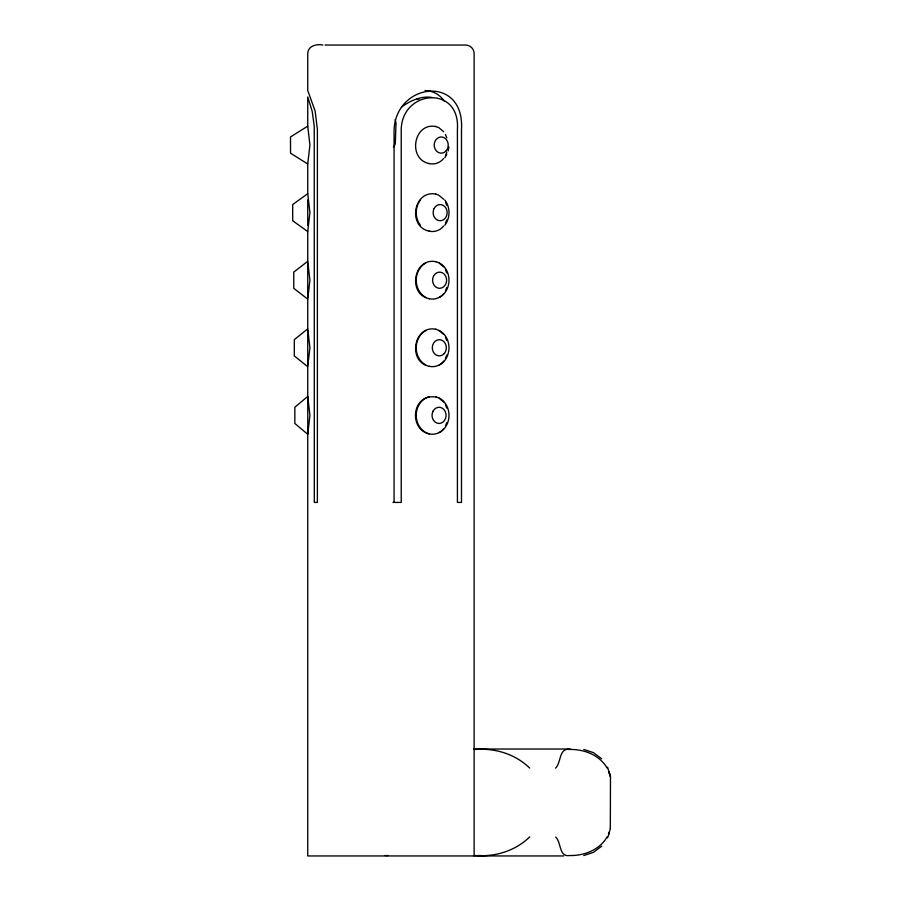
<?xml version="1.0" encoding="UTF-8"?>
<svg xmlns="http://www.w3.org/2000/svg" width="901" height="901" viewBox="0 0 901 901"><rect width="100%" height="100%" fill="white"/><g stroke="black" fill="none" stroke-linecap="round" stroke-linejoin="round"><path stroke-width="1.35" d="M474.129 855.95L474.129 53.7C474.32 49.059 470.164 45.039 465.592 45.05L325.036 45.05M448.191 150.906L448.912 147.043M610.484 828.008L610.315 828.807L610.484 776.977L607.556 767.179M563.699 855.95L307.737 855.95L307.737 434.282L309.91 415.361L307.737 396.44L307.737 366.707L309.91 347.786L307.737 328.865L307.737 299.132L309.91 280.211L307.737 261.29L307.737 231.557L309.91 212.636L307.737 193.715L307.737 163.982L309.91 145.061L307.737 126.14L307.737 96.97L312.196 111.285L314.246 126.275L314.314 502.42L317.389 502.42L317.389 129.406L315.102 110.924L307.737 90.483L307.737 53.7C307.725 45.996 316.6 43.698 322.828 45.05M610.078 829.765L608.749 833.65M607.556 837.817L609.414 833.031M445.454 155.625L446.817 152.314M445.454 223.2L446.817 219.889M445.454 290.775L446.817 287.464M445.454 358.35L446.817 355.039M445.454 425.925L446.817 422.614M608.434 834.247L609.324 832.175M393.399 147.246L395.28 143.901L396.012 122.896L395.134 119.642M607.15 836.838C599.672 849.958 584.13 855.837 569.601 855.545C558.789 857.256 561.424 842.345 555.714 837.063M444.79 157.72L446.806 154.521M555.557 768.148C561.368 762.719 558.733 747.83 569.601 749.441C584.107 749.159 599.627 755.004 607.116 768.08M443.652 158.441C440.319 162.766 434.53 164.883 429.203 163.565M443.652 226.016C440.319 230.341 434.53 232.458 429.203 231.14M443.652 293.591C440.319 297.916 434.53 300.033 429.203 298.715M443.652 361.166C440.319 365.491 434.53 367.608 429.203 366.29M443.652 428.741C440.319 433.066 434.53 435.183 429.203 433.865A18.921 16.387 -90 0 1 416.228 415.361A18.921 16.387 -90 0 1 429.203 396.857L436.016 396.857M401.407 107.14C409.989 100.856 421.172 95.529 432.131 97.499M601.699 846.197L593.5 852.312L583.792 855.545M307.737 396.44L294.841 407.252L294.841 423.47L307.737 434.282M307.737 328.865L294.3 339.677L294.3 355.895L307.737 366.707M529.765 836.838C515.248 851.04 495.145 857.031 475.199 855.522M307.737 261.29L293.76 272.102L293.76 288.32L307.737 299.132M307.737 193.715L292.679 204.527L292.679 220.745L307.737 231.557M307.737 396.857L307.815 433.922M307.737 126.14L290.516 136.952L290.516 153.17L307.737 163.982M436.016 126.557C413.536 121.917 407.207 159.409 429.417 163.622M436.016 194.132C413.536 189.492 407.207 226.984 429.417 231.197M436.016 261.707C413.536 257.067 407.207 294.559 429.417 298.772M436.016 329.282C413.536 324.642 407.207 362.134 429.417 366.347M429.417 396.8C410.845 400.528 410.845 430.194 429.417 433.922M388.151 855.522L385.178 855.522M475.199 749.463C495.111 747.943 515.181 753.946 529.687 768.08M481.157 855.522L478.082 855.545M416.701 99.11L419.066 99.11M392.982 502.42L401.227 502.42L401.227 129.406C402.15 89.548 460.445 84.863 457.415 129.406L457.415 502.42L461.492 502.42L461.492 129.406C464.702 74.772 396.677 82.115 394.075 129.406L394.075 502.42M473.667 749.035L570.322 749.035M425.047 90.55C432.683 90.652 440.082 94.706 444.238 101.126M583.792 749.452L593.5 752.673L601.699 758.788M435.724 126.5L438.731 127.582L443.652 131.681M435.724 194.075L438.731 195.157L443.652 199.256M435.724 261.65L438.731 262.732L443.652 266.831M435.724 329.225L438.731 330.307L443.652 334.406M435.724 396.8L438.731 397.882L443.652 401.981M445.454 134.497L446.817 137.808M445.454 202.072L446.817 205.383M445.454 269.647L446.817 272.958M445.454 337.222L446.817 340.533M445.454 404.797L446.817 408.108M609.797 774.229L608.806 771.481L610.484 776.977M307.737 199.977L307.737 225.295M307.737 262.923L307.737 297.499M307.737 330.498L307.737 365.074M439.271 398.073A18.921 16.387 90 0 1 449.002 415.361A18.921 16.387 90 0 1 439.271 432.649M420.429 225.295A18.921 16.387 90 0 1 420.429 199.977M444.79 199.977A18.921 16.387 90 0 1 444.79 225.295M439.271 262.923A18.921 16.387 90 0 1 448.991 280.211A18.921 16.387 90 0 1 439.271 297.499M439.271 330.498A18.921 16.387 90 0 1 448.991 347.786A18.921 16.387 90 0 1 439.271 365.074M425.948 365.074A18.921 16.387 -90 0 1 416.228 347.786A18.921 16.387 -90 0 1 425.948 330.498M425.948 297.499A18.921 16.387 -90 0 1 416.228 280.211A18.921 16.387 -90 0 1 425.948 262.923M432.976 411.306A8.109 7.028 90 0 0 439.057 423.47A8.109 7.028 90 0 0 445.139 411.306A8.109 7.028 90 0 0 432.976 411.306M446.186 150.794A8.109 7.028 -90 0 0 443.033 137.234A8.109 7.028 -90 0 0 434.428 147.156A8.109 7.028 -90 0 0 446.186 150.794M434.057 208.581A8.109 7.028 90 0 0 440.139 220.745A8.109 7.028 90 0 0 446.22 208.581A8.109 7.028 90 0 0 434.057 208.581M433.516 276.156A8.109 7.028 90 0 0 439.598 288.32A8.109 7.028 90 0 0 445.68 276.156A8.109 7.028 90 0 0 433.516 276.156M444.294 353.519A8.109 7.028 -90 0 0 441.141 339.959A8.109 7.028 -90 0 0 432.536 349.881A8.109 7.028 -90 0 0 444.294 353.519"/></g></svg>
